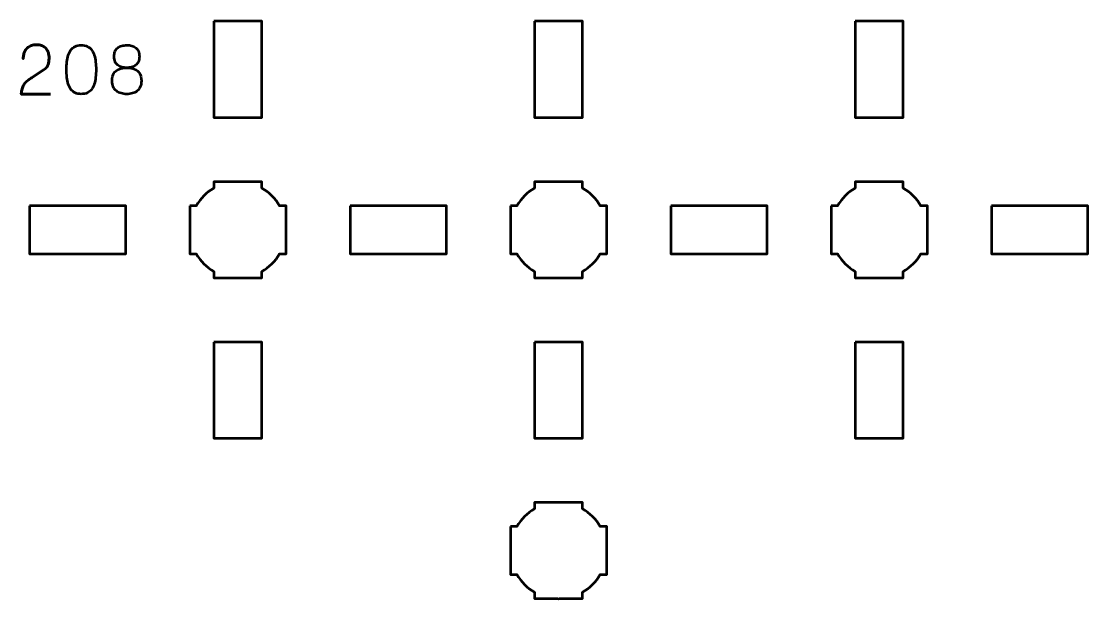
# Model space of a CAD drawing. Header units: centimetres. Extents: x -17.1 to -3.9, y -21.4 to -8.3.
# Drawn here: x -13.85 to -7.2, y -19.15 to -15.55 of the extents above; entities that cross this region are included whole.
import ezdxf

# ---------------------------------------------------------------- set-up
doc = ezdxf.new("R2010")
doc.units = ezdxf.units.CM
doc.header["$MEASUREMENT"] = 0
doc.layers.add('Layer 1', color=7, linetype='Continuous')

msp = doc.modelspace()

# ---------------------------------------------------------------- linework, layer by layer
at = {"layer": 'Layer 1', "lineweight": 53}
for points, knots in [([(-12.64997, -15.55002), (-12.64997, -15.55002), (-12.34997, -15.55002), (-12.34997, -15.55002), (-12.34997, -15.55002), (-12.34997, -15.55002), (-12.34997, -16.15002), (-12.34997, -16.15002), (-12.34997, -16.15002), (-12.34997, -16.15002), (-12.64997, -16.15002), (-12.64997, -16.15002), (-12.64997, -16.15002), (-12.64997, -16.15002), (-12.64997, -15.55002), (-12.64997, -15.55002)], [0, 0, 0, 0, 0.25, 0.25, 0.25, 0.25, 0.5, 0.5, 0.5, 0.5, 0.75, 0.75, 0.75, 0.75, 1, 1, 1, 1]), ([(-10.65004, -15.55002), (-10.65004, -15.55002), (-10.35004, -15.55002), (-10.35004, -15.55002), (-10.35004, -15.55002), (-10.35004, -15.55002), (-10.35004, -16.15002), (-10.35004, -16.15002), (-10.35004, -16.15002), (-10.35004, -16.15002), (-10.65004, -16.15002), (-10.65004, -16.15002), (-10.65004, -16.15002), (-10.65004, -16.15002), (-10.65004, -15.55002), (-10.65004, -15.55002)], [0, 0, 0, 0, 0.25, 0.25, 0.25, 0.25, 0.5, 0.5, 0.5, 0.5, 0.75, 0.75, 0.75, 0.75, 1, 1, 1, 1]), ([(-8.64994, -15.55002), (-8.64994, -15.55002), (-8.34993, -15.55002), (-8.34993, -15.55002), (-8.34993, -15.55002), (-8.34993, -15.55002), (-8.34993, -16.15002), (-8.34993, -16.15002), (-8.34993, -16.15002), (-8.34993, -16.15002), (-8.64994, -16.15002), (-8.64994, -16.15002), (-8.64994, -16.15002), (-8.64994, -16.15002), (-8.64994, -15.55002), (-8.64994, -15.55002)], [0, 0, 0, 0, 0.25, 0.25, 0.25, 0.25, 0.5, 0.5, 0.5, 0.5, 0.75, 0.75, 0.75, 0.75, 1, 1, 1, 1]), ([(-12.8, -16.69994), (-12.8, -16.69994), (-12.7598, -16.69994), (-12.7598, -16.69994), (-12.7598, -16.69994), (-12.73347, -16.65442), (-12.69551, -16.61649), (-12.65, -16.59016), (-12.65, -16.59016), (-12.65, -16.59016), (-12.65, -16.54994), (-12.65, -16.54994), (-12.65, -16.54994), (-12.65, -16.54994), (-12.35, -16.54994), (-12.35, -16.54994), (-12.35, -16.54994), (-12.35, -16.54994), (-12.35, -16.59013), (-12.35, -16.59013), (-12.35, -16.59013), (-12.30447, -16.61646), (-12.26648, -16.65441), (-12.24012, -16.69994), (-12.24012, -16.69994), (-12.24012, -16.69994), (-12.2, -16.69994), (-12.2, -16.69994), (-12.2, -16.69994), (-12.2, -16.69994), (-12.2, -16.84536), (-12.2, -16.84536), (-12.2, -16.84536), (-12.2, -16.84536), (-12.19994, -16.85001), (-12.19994, -16.85001), (-12.19994, -16.85001), (-12.19994, -16.85001), (-12.2, -16.85465), (-12.2, -16.85465), (-12.2, -16.85465), (-12.2, -16.85465), (-12.2, -16.99994), (-12.2, -16.99994), (-12.2, -16.99994), (-12.2, -16.99994), (-12.24007, -16.99994), (-12.24007, -16.99994), (-12.24007, -16.99994), (-12.26642, -17.04551), (-12.30442, -17.08352), (-12.35, -17.10988), (-12.35, -17.10988), (-12.35, -17.10988), (-12.35, -17.14994), (-12.35, -17.14994), (-12.35, -17.14994), (-12.35, -17.14994), (-12.49328, -17.14994), (-12.49328, -17.14994), (-12.49328, -17.14994), (-12.49328, -17.14994), (-12.49995, -17.15002), (-12.49995, -17.15002), (-12.49995, -17.15002), (-12.49995, -17.15002), (-12.50663, -17.14994), (-12.50663, -17.14994), (-12.50663, -17.14994), (-12.50663, -17.14994), (-12.65, -17.14994), (-12.65, -17.14994), (-12.65, -17.14994), (-12.65, -17.14994), (-12.65, -17.10984), (-12.65, -17.10984), (-12.65, -17.10984), (-12.69554, -17.08348), (-12.73352, -17.04549), (-12.75985, -16.99994), (-12.75985, -16.99994), (-12.75985, -16.99994), (-12.8, -16.99994), (-12.8, -16.99994), (-12.8, -16.99994), (-12.8, -16.99994), (-12.8, -16.69994), (-12.8, -16.69994)], [0, 0, 0, 0, 0.0454545, 0.0454545, 0.0454545, 0.0454545, 0.0909091, 0.0909091, 0.0909091, 0.0909091, 0.1363636, 0.1363636, 0.1363636, 0.1363636, 0.1818182, 0.1818182, 0.1818182, 0.1818182, 0.2272727, 0.2272727, 0.2272727, 0.2272727, 0.2727273, 0.2727273, 0.2727273, 0.2727273, 0.3181818, 0.3181818, 0.3181818, 0.3181818, 0.3636364, 0.3636364, 0.3636364, 0.3636364, 0.4090909, 0.4090909, 0.4090909, 0.4090909, 0.4545455, 0.4545455, 0.4545455, 0.4545455, 0.5, 0.5, 0.5, 0.5, 0.5454545, 0.5454545, 0.5454545, 0.5454545, 0.5909091, 0.5909091, 0.5909091, 0.5909091, 0.6363636, 0.6363636, 0.6363636, 0.6363636, 0.6818182, 0.6818182, 0.6818182, 0.6818182, 0.7272727, 0.7272727, 0.7272727, 0.7272727, 0.7727273, 0.7727273, 0.7727273, 0.7727273, 0.8181818, 0.8181818, 0.8181818, 0.8181818, 0.8636364, 0.8636364, 0.8636364, 0.8636364, 0.9090909, 0.9090909, 0.9090909, 0.9090909, 0.9545455, 0.9545455, 0.9545455, 0.9545455, 1, 1, 1, 1]), ([(-10.8, -16.69994), (-10.8, -16.69994), (-10.7598, -16.69994), (-10.7598, -16.69994), (-10.7598, -16.69994), (-10.73347, -16.65442), (-10.69551, -16.61649), (-10.65, -16.59016), (-10.65, -16.59016), (-10.65, -16.59016), (-10.65, -16.54994), (-10.65, -16.54994), (-10.65, -16.54994), (-10.65, -16.54994), (-10.35, -16.54994), (-10.35, -16.54994), (-10.35, -16.54994), (-10.35, -16.54994), (-10.35, -16.59013), (-10.35, -16.59013), (-10.35, -16.59013), (-10.30447, -16.61646), (-10.26648, -16.65441), (-10.24012, -16.69994), (-10.24012, -16.69994), (-10.24012, -16.69994), (-10.2, -16.69994), (-10.2, -16.69994), (-10.2, -16.69994), (-10.2, -16.69994), (-10.2, -16.84536), (-10.2, -16.84536), (-10.2, -16.84536), (-10.2, -16.84536), (-10.19994, -16.85001), (-10.19994, -16.85001), (-10.19994, -16.85001), (-10.19994, -16.85001), (-10.2, -16.85465), (-10.2, -16.85465), (-10.2, -16.85465), (-10.2, -16.85465), (-10.2, -16.99994), (-10.2, -16.99994), (-10.2, -16.99994), (-10.2, -16.99994), (-10.24007, -16.99994), (-10.24007, -16.99994), (-10.24007, -16.99994), (-10.26642, -17.04551), (-10.30442, -17.08352), (-10.35, -17.10988), (-10.35, -17.10988), (-10.35, -17.10988), (-10.35, -17.14994), (-10.35, -17.14994), (-10.35, -17.14994), (-10.35, -17.14994), (-10.49328, -17.14994), (-10.49328, -17.14994), (-10.49328, -17.14994), (-10.49328, -17.14994), (-10.49995, -17.15002), (-10.49995, -17.15002), (-10.49995, -17.15002), (-10.49995, -17.15002), (-10.50663, -17.14994), (-10.50663, -17.14994), (-10.50663, -17.14994), (-10.50663, -17.14994), (-10.65, -17.14994), (-10.65, -17.14994), (-10.65, -17.14994), (-10.65, -17.14994), (-10.65, -17.10984), (-10.65, -17.10984), (-10.65, -17.10984), (-10.69554, -17.08348), (-10.73352, -17.04549), (-10.75985, -16.99994), (-10.75985, -16.99994), (-10.75985, -16.99994), (-10.8, -16.99994), (-10.8, -16.99994), (-10.8, -16.99994), (-10.8, -16.99994), (-10.8, -16.69994), (-10.8, -16.69994)], [0, 0, 0, 0, 0.0454545, 0.0454545, 0.0454545, 0.0454545, 0.0909091, 0.0909091, 0.0909091, 0.0909091, 0.1363636, 0.1363636, 0.1363636, 0.1363636, 0.1818182, 0.1818182, 0.1818182, 0.1818182, 0.2272727, 0.2272727, 0.2272727, 0.2272727, 0.2727273, 0.2727273, 0.2727273, 0.2727273, 0.3181818, 0.3181818, 0.3181818, 0.3181818, 0.3636364, 0.3636364, 0.3636364, 0.3636364, 0.4090909, 0.4090909, 0.4090909, 0.4090909, 0.4545455, 0.4545455, 0.4545455, 0.4545455, 0.5, 0.5, 0.5, 0.5, 0.5454545, 0.5454545, 0.5454545, 0.5454545, 0.5909091, 0.5909091, 0.5909091, 0.5909091, 0.6363636, 0.6363636, 0.6363636, 0.6363636, 0.6818182, 0.6818182, 0.6818182, 0.6818182, 0.7272727, 0.7272727, 0.7272727, 0.7272727, 0.7727273, 0.7727273, 0.7727273, 0.7727273, 0.8181818, 0.8181818, 0.8181818, 0.8181818, 0.8636364, 0.8636364, 0.8636364, 0.8636364, 0.9090909, 0.9090909, 0.9090909, 0.9090909, 0.9545455, 0.9545455, 0.9545455, 0.9545455, 1, 1, 1, 1]), ([(-8.8, -16.69994), (-8.8, -16.69994), (-8.7598, -16.69994), (-8.7598, -16.69994), (-8.7598, -16.69994), (-8.73347, -16.65442), (-8.69551, -16.61649), (-8.65, -16.59016), (-8.65, -16.59016), (-8.65, -16.59016), (-8.65, -16.54994), (-8.65, -16.54994), (-8.65, -16.54994), (-8.65, -16.54994), (-8.35, -16.54994), (-8.35, -16.54994), (-8.35, -16.54994), (-8.35, -16.54994), (-8.35, -16.59013), (-8.35, -16.59013), (-8.35, -16.59013), (-8.30447, -16.61646), (-8.26648, -16.65441), (-8.24012, -16.69994), (-8.24012, -16.69994), (-8.24012, -16.69994), (-8.2, -16.69994), (-8.2, -16.69994), (-8.2, -16.69994), (-8.2, -16.69994), (-8.2, -16.84536), (-8.2, -16.84536), (-8.2, -16.84536), (-8.2, -16.84536), (-8.19994, -16.85001), (-8.19994, -16.85001), (-8.19994, -16.85001), (-8.19994, -16.85001), (-8.2, -16.85465), (-8.2, -16.85465), (-8.2, -16.85465), (-8.2, -16.85465), (-8.2, -16.99994), (-8.2, -16.99994), (-8.2, -16.99994), (-8.2, -16.99994), (-8.24007, -16.99994), (-8.24007, -16.99994), (-8.24007, -16.99994), (-8.26642, -17.04551), (-8.30442, -17.08352), (-8.35, -17.10988), (-8.35, -17.10988), (-8.35, -17.10988), (-8.35, -17.14994), (-8.35, -17.14994), (-8.35, -17.14994), (-8.35, -17.14994), (-8.49328, -17.14994), (-8.49328, -17.14994), (-8.49328, -17.14994), (-8.49328, -17.14994), (-8.49995, -17.15002), (-8.49995, -17.15002), (-8.49995, -17.15002), (-8.49995, -17.15002), (-8.50663, -17.14994), (-8.50663, -17.14994), (-8.50663, -17.14994), (-8.50663, -17.14994), (-8.65, -17.14994), (-8.65, -17.14994), (-8.65, -17.14994), (-8.65, -17.14994), (-8.65, -17.10984), (-8.65, -17.10984), (-8.65, -17.10984), (-8.69554, -17.08348), (-8.73352, -17.04549), (-8.75985, -16.99994), (-8.75985, -16.99994), (-8.75985, -16.99994), (-8.8, -16.99994), (-8.8, -16.99994), (-8.8, -16.99994), (-8.8, -16.99994), (-8.8, -16.69994), (-8.8, -16.69994)], [0, 0, 0, 0, 0.0454545, 0.0454545, 0.0454545, 0.0454545, 0.0909091, 0.0909091, 0.0909091, 0.0909091, 0.1363636, 0.1363636, 0.1363636, 0.1363636, 0.1818182, 0.1818182, 0.1818182, 0.1818182, 0.2272727, 0.2272727, 0.2272727, 0.2272727, 0.2727273, 0.2727273, 0.2727273, 0.2727273, 0.3181818, 0.3181818, 0.3181818, 0.3181818, 0.3636364, 0.3636364, 0.3636364, 0.3636364, 0.4090909, 0.4090909, 0.4090909, 0.4090909, 0.4545455, 0.4545455, 0.4545455, 0.4545455, 0.5, 0.5, 0.5, 0.5, 0.5454545, 0.5454545, 0.5454545, 0.5454545, 0.5909091, 0.5909091, 0.5909091, 0.5909091, 0.6363636, 0.6363636, 0.6363636, 0.6363636, 0.6818182, 0.6818182, 0.6818182, 0.6818182, 0.7272727, 0.7272727, 0.7272727, 0.7272727, 0.7727273, 0.7727273, 0.7727273, 0.7727273, 0.8181818, 0.8181818, 0.8181818, 0.8181818, 0.8636364, 0.8636364, 0.8636364, 0.8636364, 0.9090909, 0.9090909, 0.9090909, 0.9090909, 0.9545455, 0.9545455, 0.9545455, 0.9545455, 1, 1, 1, 1]), ([(-13.79995, -16.7), (-13.79995, -16.7), (-13.19995, -16.7), (-13.19995, -16.7), (-13.19995, -16.7), (-13.19995, -16.7), (-13.19995, -17.00001), (-13.19995, -17.00001), (-13.19995, -17.00001), (-13.19995, -17.00001), (-13.79995, -17.00001), (-13.79995, -17.00001), (-13.79995, -17.00001), (-13.79995, -17.00001), (-13.79995, -16.7), (-13.79995, -16.7)], [0, 0, 0, 0, 0.25, 0.25, 0.25, 0.25, 0.5, 0.5, 0.5, 0.5, 0.75, 0.75, 0.75, 0.75, 1, 1, 1, 1]), ([(-11.79999, -16.7), (-11.79999, -16.7), (-11.19998, -16.7), (-11.19998, -16.7), (-11.19998, -16.7), (-11.19998, -16.7), (-11.19998, -17.00001), (-11.19998, -17.00001), (-11.19998, -17.00001), (-11.19998, -17.00001), (-11.79999, -17.00001), (-11.79999, -17.00001), (-11.79999, -17.00001), (-11.79999, -17.00001), (-11.79999, -16.7), (-11.79999, -16.7)], [0, 0, 0, 0, 0.25, 0.25, 0.25, 0.25, 0.5, 0.5, 0.5, 0.5, 0.75, 0.75, 0.75, 0.75, 1, 1, 1, 1]), ([(-9.79992, -16.7), (-9.79992, -16.7), (-9.19992, -16.7), (-9.19992, -16.7), (-9.19992, -16.7), (-9.19992, -16.7), (-9.19992, -17.00001), (-9.19992, -17.00001), (-9.19992, -17.00001), (-9.19992, -17.00001), (-9.79992, -17.00001), (-9.79992, -17.00001), (-9.79992, -17.00001), (-9.79992, -17.00001), (-9.79992, -16.7), (-9.79992, -16.7)], [0, 0, 0, 0, 0.25, 0.25, 0.25, 0.25, 0.5, 0.5, 0.5, 0.5, 0.75, 0.75, 0.75, 0.75, 1, 1, 1, 1]), ([(-7.79995, -16.7), (-7.79995, -16.7), (-7.19995, -16.7), (-7.19995, -16.7), (-7.19995, -16.7), (-7.19995, -16.7), (-7.19995, -17.00001), (-7.19995, -17.00001), (-7.19995, -17.00001), (-7.19995, -17.00001), (-7.79995, -17.00001), (-7.79995, -17.00001), (-7.79995, -17.00001), (-7.79995, -17.00001), (-7.79995, -16.7), (-7.79995, -16.7)], [0, 0, 0, 0, 0.25, 0.25, 0.25, 0.25, 0.5, 0.5, 0.5, 0.5, 0.75, 0.75, 0.75, 0.75, 1, 1, 1, 1]), ([(-12.64997, -17.54999), (-12.64997, -17.54999), (-12.34997, -17.54999), (-12.34997, -17.54999), (-12.34997, -17.54999), (-12.34997, -17.54999), (-12.34997, -18.14999), (-12.34997, -18.14999), (-12.34997, -18.14999), (-12.34997, -18.14999), (-12.64997, -18.14999), (-12.64997, -18.14999), (-12.64997, -18.14999), (-12.64997, -18.14999), (-12.64997, -17.54999), (-12.64997, -17.54999)], [0, 0, 0, 0, 0.25, 0.25, 0.25, 0.25, 0.5, 0.5, 0.5, 0.5, 0.75, 0.75, 0.75, 0.75, 1, 1, 1, 1]), ([(-10.65004, -17.54999), (-10.65004, -17.54999), (-10.35004, -17.54999), (-10.35004, -17.54999), (-10.35004, -17.54999), (-10.35004, -17.54999), (-10.35004, -18.14999), (-10.35004, -18.14999), (-10.35004, -18.14999), (-10.35004, -18.14999), (-10.65004, -18.14999), (-10.65004, -18.14999), (-10.65004, -18.14999), (-10.65004, -18.14999), (-10.65004, -17.54999), (-10.65004, -17.54999)], [0, 0, 0, 0, 0.25, 0.25, 0.25, 0.25, 0.5, 0.5, 0.5, 0.5, 0.75, 0.75, 0.75, 0.75, 1, 1, 1, 1]), ([(-8.64994, -17.54999), (-8.64994, -17.54999), (-8.34993, -17.54999), (-8.34993, -17.54999), (-8.34993, -17.54999), (-8.34993, -17.54999), (-8.34993, -18.14999), (-8.34993, -18.14999), (-8.34993, -18.14999), (-8.34993, -18.14999), (-8.64994, -18.14999), (-8.64994, -18.14999), (-8.64994, -18.14999), (-8.64994, -18.14999), (-8.64994, -17.54999), (-8.64994, -17.54999)], [0, 0, 0, 0, 0.25, 0.25, 0.25, 0.25, 0.5, 0.5, 0.5, 0.5, 0.75, 0.75, 0.75, 0.75, 1, 1, 1, 1]), ([(-10.8, -18.69994), (-10.8, -18.69994), (-10.7598, -18.69994), (-10.7598, -18.69994), (-10.7598, -18.69994), (-10.73347, -18.65442), (-10.69551, -18.61649), (-10.65, -18.59016), (-10.65, -18.59016), (-10.65, -18.59016), (-10.65, -18.54994), (-10.65, -18.54994), (-10.65, -18.54994), (-10.65, -18.54994), (-10.35, -18.54994), (-10.35, -18.54994), (-10.35, -18.54994), (-10.35, -18.54994), (-10.35, -18.59013), (-10.35, -18.59013), (-10.35, -18.59013), (-10.30447, -18.61646), (-10.26648, -18.65441), (-10.24012, -18.69994), (-10.24012, -18.69994), (-10.24012, -18.69994), (-10.2, -18.69994), (-10.2, -18.69994), (-10.2, -18.69994), (-10.2, -18.69994), (-10.2, -18.84536), (-10.2, -18.84536), (-10.2, -18.84536), (-10.2, -18.84536), (-10.19994, -18.85001), (-10.19994, -18.85001), (-10.19994, -18.85001), (-10.19994, -18.85001), (-10.2, -18.85465), (-10.2, -18.85465), (-10.2, -18.85465), (-10.2, -18.85465), (-10.2, -18.99994), (-10.2, -18.99994), (-10.2, -18.99994), (-10.2, -18.99994), (-10.24007, -18.99994), (-10.24007, -18.99994), (-10.24007, -18.99994), (-10.26642, -19.04551), (-10.30442, -19.08352), (-10.35, -19.10988), (-10.35, -19.10988), (-10.35, -19.10988), (-10.35, -19.14994), (-10.35, -19.14994), (-10.35, -19.14994), (-10.35, -19.14994), (-10.49328, -19.14994), (-10.49328, -19.14994), (-10.49328, -19.14994), (-10.49328, -19.14994), (-10.49995, -19.15002), (-10.49995, -19.15002), (-10.49995, -19.15002), (-10.49995, -19.15002), (-10.50663, -19.14994), (-10.50663, -19.14994), (-10.50663, -19.14994), (-10.50663, -19.14994), (-10.65, -19.14994), (-10.65, -19.14994), (-10.65, -19.14994), (-10.65, -19.14994), (-10.65, -19.10984), (-10.65, -19.10984), (-10.65, -19.10984), (-10.69554, -19.08348), (-10.73352, -19.04549), (-10.75985, -18.99994), (-10.75985, -18.99994), (-10.75985, -18.99994), (-10.8, -18.99994), (-10.8, -18.99994), (-10.8, -18.99994), (-10.8, -18.99994), (-10.8, -18.69994), (-10.8, -18.69994)], [0, 0, 0, 0, 0.0454545, 0.0454545, 0.0454545, 0.0454545, 0.0909091, 0.0909091, 0.0909091, 0.0909091, 0.1363636, 0.1363636, 0.1363636, 0.1363636, 0.1818182, 0.1818182, 0.1818182, 0.1818182, 0.2272727, 0.2272727, 0.2272727, 0.2272727, 0.2727273, 0.2727273, 0.2727273, 0.2727273, 0.3181818, 0.3181818, 0.3181818, 0.3181818, 0.3636364, 0.3636364, 0.3636364, 0.3636364, 0.4090909, 0.4090909, 0.4090909, 0.4090909, 0.4545455, 0.4545455, 0.4545455, 0.4545455, 0.5, 0.5, 0.5, 0.5, 0.5454545, 0.5454545, 0.5454545, 0.5454545, 0.5909091, 0.5909091, 0.5909091, 0.5909091, 0.6363636, 0.6363636, 0.6363636, 0.6363636, 0.6818182, 0.6818182, 0.6818182, 0.6818182, 0.7272727, 0.7272727, 0.7272727, 0.7272727, 0.7727273, 0.7727273, 0.7727273, 0.7727273, 0.8181818, 0.8181818, 0.8181818, 0.8181818, 0.8636364, 0.8636364, 0.8636364, 0.8636364, 0.9090909, 0.9090909, 0.9090909, 0.9090909, 0.9545455, 0.9545455, 0.9545455, 0.9545455, 1, 1, 1, 1])]:
    msp.add_open_spline(points, degree=3, knots=knots, dxfattribs=at)
at = {"layer": 'Layer 1', "color": 5, "lineweight": 53}
for points, knots in [([(-13.66933, -16.00346), (-13.66933, -16.00346), (-13.85094, -16.00346), (-13.85094, -16.00346), (-13.85094, -16.00346), (-13.85059, -15.99118), (-13.84904, -15.98032), (-13.84642, -15.971), (-13.84642, -15.971), (-13.84374, -15.96169), (-13.84015, -15.95351), (-13.8357, -15.94645), (-13.8357, -15.94645), (-13.83118, -15.9394), (-13.82603, -15.93312), (-13.82018, -15.92761), (-13.82018, -15.92761), (-13.81432, -15.92204), (-13.80804, -15.91696), (-13.80127, -15.91216), (-13.80127, -15.91216), (-13.7945, -15.90743), (-13.78751, -15.90271), (-13.78024, -15.89805), (-13.78024, -15.89805), (-13.78024, -15.89805), (-13.70785, -15.84979), (-13.70785, -15.84979), (-13.70785, -15.84979), (-13.70045, -15.84457), (-13.69466, -15.83886), (-13.69057, -15.83272), (-13.69057, -15.83272), (-13.68641, -15.82658), (-13.68351, -15.82009), (-13.68175, -15.81324), (-13.68175, -15.81324), (-13.68006, -15.80647), (-13.679, -15.79949), (-13.67865, -15.79243), (-13.67865, -15.79243), (-13.67829, -15.7853), (-13.67815, -15.77818), (-13.67822, -15.77105), (-13.67822, -15.77105), (-13.67822, -15.7652), (-13.679, -15.75892), (-13.68055, -15.75214), (-13.68055, -15.75214), (-13.68217, -15.74544), (-13.68471, -15.73874), (-13.68831, -15.73211), (-13.68831, -15.73211), (-13.69191, -15.72547), (-13.69671, -15.71941), (-13.7027, -15.7139), (-13.7027, -15.7139), (-13.7087, -15.70847), (-13.71611, -15.7041), (-13.72493, -15.70078), (-13.72493, -15.70078), (-13.73375, -15.69746), (-13.74412, -15.69577), (-13.75611, -15.6957), (-13.75611, -15.6957), (-13.76818, -15.69577), (-13.77883, -15.69746), (-13.78801, -15.70071), (-13.78801, -15.70071), (-13.79718, -15.70395), (-13.80501, -15.70847), (-13.8115, -15.71418), (-13.8115, -15.71418), (-13.81799, -15.7199), (-13.82321, -15.72653), (-13.8273, -15.73394), (-13.8273, -15.73394), (-13.8314, -15.74135), (-13.83436, -15.74925), (-13.83626, -15.75758), (-13.83626, -15.75758), (-13.83817, -15.7659), (-13.83909, -15.77437), (-13.83909, -15.78291), (-13.83909, -15.78291), (-13.83909, -15.77437), (-13.83817, -15.7659), (-13.83626, -15.75758), (-13.83626, -15.75758), (-13.83436, -15.74925), (-13.8314, -15.74135), (-13.8273, -15.73394), (-13.8273, -15.73394), (-13.82321, -15.72653), (-13.81799, -15.7199), (-13.8115, -15.71418), (-13.8115, -15.71418), (-13.80501, -15.70847), (-13.79718, -15.70395), (-13.78801, -15.70071), (-13.78801, -15.70071), (-13.77883, -15.69746), (-13.76818, -15.69577), (-13.75611, -15.6957), (-13.75611, -15.6957), (-13.74412, -15.69577), (-13.73375, -15.69746), (-13.72493, -15.70078), (-13.72493, -15.70078), (-13.71611, -15.7041), (-13.7087, -15.70847), (-13.7027, -15.7139), (-13.7027, -15.7139), (-13.69671, -15.71941), (-13.69191, -15.72547), (-13.68831, -15.73211), (-13.68831, -15.73211), (-13.68471, -15.73874), (-13.68217, -15.74544), (-13.68055, -15.75214), (-13.68055, -15.75214), (-13.679, -15.75892), (-13.67822, -15.7652), (-13.67822, -15.77105), (-13.67822, -15.77105), (-13.67815, -15.77818), (-13.67829, -15.7853), (-13.67865, -15.79243), (-13.67865, -15.79243), (-13.679, -15.79949), (-13.68006, -15.80647), (-13.68175, -15.81324), (-13.68175, -15.81324), (-13.68351, -15.82009), (-13.68641, -15.82658), (-13.69057, -15.83272), (-13.69057, -15.83272), (-13.69466, -15.83886), (-13.70045, -15.84457), (-13.70785, -15.84979), (-13.70785, -15.84979), (-13.70785, -15.84979), (-13.78024, -15.89805), (-13.78024, -15.89805), (-13.78024, -15.89805), (-13.78751, -15.90271), (-13.7945, -15.90743), (-13.80127, -15.91216), (-13.80127, -15.91216), (-13.80804, -15.91696), (-13.81432, -15.92204), (-13.82018, -15.92761), (-13.82018, -15.92761), (-13.82603, -15.93312), (-13.83118, -15.9394), (-13.8357, -15.94645), (-13.8357, -15.94645), (-13.84015, -15.95351), (-13.84374, -15.96169), (-13.84642, -15.971), (-13.84642, -15.971), (-13.84904, -15.98032), (-13.85059, -15.99118), (-13.85094, -16.00346), (-13.85094, -16.00346), (-13.85094, -16.00346), (-13.66933, -16.00346), (-13.66933, -16.00346)], [0, 0, 0, 0, 0.0238095, 0.0238095, 0.0238095, 0.0238095, 0.047619, 0.047619, 0.047619, 0.047619, 0.0714286, 0.0714286, 0.0714286, 0.0714286, 0.0952381, 0.0952381, 0.0952381, 0.0952381, 0.1190476, 0.1190476, 0.1190476, 0.1190476, 0.1428571, 0.1428571, 0.1428571, 0.1428571, 0.1666667, 0.1666667, 0.1666667, 0.1666667, 0.1904762, 0.1904762, 0.1904762, 0.1904762, 0.2142857, 0.2142857, 0.2142857, 0.2142857, 0.2380952, 0.2380952, 0.2380952, 0.2380952, 0.2619048, 0.2619048, 0.2619048, 0.2619048, 0.2857143, 0.2857143, 0.2857143, 0.2857143, 0.3095238, 0.3095238, 0.3095238, 0.3095238, 0.3333333, 0.3333333, 0.3333333, 0.3333333, 0.3571429, 0.3571429, 0.3571429, 0.3571429, 0.3809524, 0.3809524, 0.3809524, 0.3809524, 0.4047619, 0.4047619, 0.4047619, 0.4047619, 0.4285714, 0.4285714, 0.4285714, 0.4285714, 0.452381, 0.452381, 0.452381, 0.452381, 0.4761905, 0.4761905, 0.4761905, 0.4761905, 0.5, 0.5, 0.5, 0.5, 0.5238095, 0.5238095, 0.5238095, 0.5238095, 0.547619, 0.547619, 0.547619, 0.547619, 0.5714286, 0.5714286, 0.5714286, 0.5714286, 0.5952381, 0.5952381, 0.5952381, 0.5952381, 0.6190476, 0.6190476, 0.6190476, 0.6190476, 0.6428571, 0.6428571, 0.6428571, 0.6428571, 0.6666667, 0.6666667, 0.6666667, 0.6666667, 0.6904762, 0.6904762, 0.6904762, 0.6904762, 0.7142857, 0.7142857, 0.7142857, 0.7142857, 0.7380952, 0.7380952, 0.7380952, 0.7380952, 0.7619048, 0.7619048, 0.7619048, 0.7619048, 0.7857143, 0.7857143, 0.7857143, 0.7857143, 0.8095238, 0.8095238, 0.8095238, 0.8095238, 0.8333333, 0.8333333, 0.8333333, 0.8333333, 0.8571429, 0.8571429, 0.8571429, 0.8571429, 0.8809524, 0.8809524, 0.8809524, 0.8809524, 0.9047619, 0.9047619, 0.9047619, 0.9047619, 0.9285714, 0.9285714, 0.9285714, 0.9285714, 0.952381, 0.952381, 0.952381, 0.952381, 0.9761905, 0.9761905, 0.9761905, 0.9761905, 1, 1, 1, 1]), ([(-13.47714, -16.00346), (-13.46233, -16.00339), (-13.44956, -16.00078), (-13.4389, -15.9957), (-13.4389, -15.9957), (-13.42832, -15.99062), (-13.4195, -15.98335), (-13.41245, -15.97411), (-13.41245, -15.97411), (-13.40546, -15.9648), (-13.39996, -15.95379), (-13.39587, -15.94109), (-13.39587, -15.94109), (-13.39184, -15.92839), (-13.38895, -15.91449), (-13.38733, -15.89925), (-13.38733, -15.89925), (-13.38563, -15.88401), (-13.38479, -15.86799), (-13.38486, -15.85106), (-13.38486, -15.85106), (-13.38479, -15.8342), (-13.38563, -15.81818), (-13.38733, -15.80301), (-13.38733, -15.80301), (-13.38895, -15.78784), (-13.39184, -15.77387), (-13.39587, -15.76117), (-13.39587, -15.76117), (-13.39996, -15.74854), (-13.40546, -15.73754), (-13.41245, -15.72815), (-13.41245, -15.72815), (-13.4195, -15.71884), (-13.42832, -15.71157), (-13.4389, -15.70649), (-13.4389, -15.70649), (-13.44956, -15.70134), (-13.46233, -15.69873), (-13.47714, -15.69866), (-13.47714, -15.69866), (-13.49196, -15.69873), (-13.50473, -15.70134), (-13.51539, -15.70649), (-13.51539, -15.70649), (-13.52597, -15.71157), (-13.53479, -15.71884), (-13.54184, -15.72815), (-13.54184, -15.72815), (-13.54883, -15.73754), (-13.55433, -15.74854), (-13.55842, -15.76117), (-13.55842, -15.76117), (-13.56245, -15.77387), (-13.56534, -15.78784), (-13.56696, -15.80301), (-13.56696, -15.80301), (-13.56865, -15.81818), (-13.5695, -15.8342), (-13.56943, -15.85106), (-13.56943, -15.85106), (-13.5695, -15.86799), (-13.56865, -15.88401), (-13.56696, -15.89925), (-13.56696, -15.89925), (-13.56534, -15.91449), (-13.56245, -15.92839), (-13.55842, -15.94109), (-13.55842, -15.94109), (-13.55433, -15.95379), (-13.54883, -15.9648), (-13.54184, -15.97411), (-13.54184, -15.97411), (-13.53479, -15.98335), (-13.52597, -15.99062), (-13.51539, -15.9957), (-13.51539, -15.9957), (-13.50473, -16.00078), (-13.49196, -16.00339), (-13.47714, -16.00346)], [0, 0, 0, 0, 0.05, 0.05, 0.05, 0.05, 0.1, 0.1, 0.1, 0.1, 0.15, 0.15, 0.15, 0.15, 0.2, 0.2, 0.2, 0.2, 0.25, 0.25, 0.25, 0.25, 0.3, 0.3, 0.3, 0.3, 0.35, 0.35, 0.35, 0.35, 0.4, 0.4, 0.4, 0.4, 0.45, 0.45, 0.45, 0.45, 0.5, 0.5, 0.5, 0.5, 0.55, 0.55, 0.55, 0.55, 0.6, 0.6, 0.6, 0.6, 0.65, 0.65, 0.65, 0.65, 0.7, 0.7, 0.7, 0.7, 0.75, 0.75, 0.75, 0.75, 0.8, 0.8, 0.8, 0.8, 0.85, 0.85, 0.85, 0.85, 0.9, 0.9, 0.9, 0.9, 0.95, 0.95, 0.95, 0.95, 1, 1, 1, 1]), ([(-13.47714, -16.00346), (-13.46233, -16.00339), (-13.44956, -16.00078), (-13.4389, -15.9957), (-13.4389, -15.9957), (-13.42832, -15.99062), (-13.4195, -15.98335), (-13.41245, -15.97411), (-13.41245, -15.97411), (-13.40546, -15.9648), (-13.39996, -15.95379), (-13.39587, -15.94109), (-13.39587, -15.94109), (-13.39184, -15.92839), (-13.38895, -15.91449), (-13.38733, -15.89925), (-13.38733, -15.89925), (-13.38563, -15.88401), (-13.38479, -15.86799), (-13.38486, -15.85106), (-13.38486, -15.85106), (-13.38479, -15.8342), (-13.38563, -15.81818), (-13.38733, -15.80301), (-13.38733, -15.80301), (-13.38895, -15.78784), (-13.39184, -15.77387), (-13.39587, -15.76117), (-13.39587, -15.76117), (-13.39996, -15.74854), (-13.40546, -15.73754), (-13.41245, -15.72815), (-13.41245, -15.72815), (-13.4195, -15.71884), (-13.42832, -15.71157), (-13.4389, -15.70649), (-13.4389, -15.70649), (-13.44956, -15.70134), (-13.46233, -15.69873), (-13.47714, -15.69866), (-13.47714, -15.69866), (-13.49196, -15.69873), (-13.50473, -15.70134), (-13.51539, -15.70649), (-13.51539, -15.70649), (-13.52597, -15.71157), (-13.53479, -15.71884), (-13.54184, -15.72815), (-13.54184, -15.72815), (-13.54883, -15.73754), (-13.55433, -15.74854), (-13.55842, -15.76117), (-13.55842, -15.76117), (-13.56245, -15.77387), (-13.56534, -15.78784), (-13.56696, -15.80301), (-13.56696, -15.80301), (-13.56865, -15.81818), (-13.5695, -15.8342), (-13.56943, -15.85106), (-13.56943, -15.85106), (-13.5695, -15.86799), (-13.56865, -15.88401), (-13.56696, -15.89925), (-13.56696, -15.89925), (-13.56534, -15.91449), (-13.56245, -15.92839), (-13.55842, -15.94109), (-13.55842, -15.94109), (-13.55433, -15.95379), (-13.54883, -15.9648), (-13.54184, -15.97411), (-13.54184, -15.97411), (-13.53479, -15.98335), (-13.52597, -15.99062), (-13.51539, -15.9957), (-13.51539, -15.9957), (-13.50473, -16.00078), (-13.49196, -16.00339), (-13.47714, -16.00346)], [0, 0, 0, 0, 0.05, 0.05, 0.05, 0.05, 0.1, 0.1, 0.1, 0.1, 0.15, 0.15, 0.15, 0.15, 0.2, 0.2, 0.2, 0.2, 0.25, 0.25, 0.25, 0.25, 0.3, 0.3, 0.3, 0.3, 0.35, 0.35, 0.35, 0.35, 0.4, 0.4, 0.4, 0.4, 0.45, 0.45, 0.45, 0.45, 0.5, 0.5, 0.5, 0.5, 0.55, 0.55, 0.55, 0.55, 0.6, 0.6, 0.6, 0.6, 0.65, 0.65, 0.65, 0.65, 0.7, 0.7, 0.7, 0.7, 0.75, 0.75, 0.75, 0.75, 0.8, 0.8, 0.8, 0.8, 0.85, 0.85, 0.85, 0.85, 0.9, 0.9, 0.9, 0.9, 0.95, 0.95, 0.95, 0.95, 1, 1, 1, 1]), ([(-13.19351, -15.83963), (-13.18265, -15.83963), (-13.17249, -15.83836), (-13.16296, -15.83582), (-13.16296, -15.83582), (-13.15351, -15.83321), (-13.14518, -15.82912), (-13.13792, -15.82354), (-13.13792, -15.82354), (-13.13072, -15.81797), (-13.12508, -15.8107), (-13.12098, -15.80174), (-13.12098, -15.80174), (-13.11689, -15.79285), (-13.11485, -15.78206), (-13.11478, -15.76936), (-13.11478, -15.76936), (-13.11485, -15.75666), (-13.11682, -15.74579), (-13.1207, -15.73676), (-13.1207, -15.73676), (-13.12458, -15.72773), (-13.13009, -15.72032), (-13.13714, -15.71461), (-13.13714, -15.71461), (-13.1442, -15.70896), (-13.15252, -15.7048), (-13.16212, -15.70219), (-13.16212, -15.70219), (-13.17164, -15.69958), (-13.18216, -15.69845), (-13.19351, -15.69866), (-13.19351, -15.69866), (-13.20487, -15.6988), (-13.21539, -15.70029), (-13.22491, -15.7029), (-13.22491, -15.7029), (-13.23451, -15.70558), (-13.24283, -15.70967), (-13.24989, -15.71524), (-13.24989, -15.71524), (-13.25694, -15.72082), (-13.26245, -15.72808), (-13.26633, -15.73697), (-13.26633, -15.73697), (-13.27021, -15.74593), (-13.27218, -15.75666), (-13.27225, -15.76936), (-13.27225, -15.76936), (-13.27218, -15.78206), (-13.27014, -15.79285), (-13.26604, -15.80174), (-13.26604, -15.80174), (-13.26195, -15.8107), (-13.25631, -15.81797), (-13.24904, -15.82354), (-13.24904, -15.82354), (-13.24184, -15.82912), (-13.23352, -15.83321), (-13.22406, -15.83582), (-13.22406, -15.83582), (-13.21454, -15.83836), (-13.20438, -15.83963), (-13.19351, -15.83963)], [0, 0, 0, 0, 0.0625, 0.0625, 0.0625, 0.0625, 0.125, 0.125, 0.125, 0.125, 0.1875, 0.1875, 0.1875, 0.1875, 0.25, 0.25, 0.25, 0.25, 0.3125, 0.3125, 0.3125, 0.3125, 0.375, 0.375, 0.375, 0.375, 0.4375, 0.4375, 0.4375, 0.4375, 0.5, 0.5, 0.5, 0.5, 0.5625, 0.5625, 0.5625, 0.5625, 0.625, 0.625, 0.625, 0.625, 0.6875, 0.6875, 0.6875, 0.6875, 0.75, 0.75, 0.75, 0.75, 0.8125, 0.8125, 0.8125, 0.8125, 0.875, 0.875, 0.875, 0.875, 0.9375, 0.9375, 0.9375, 0.9375, 1, 1, 1, 1]), ([(-13.19351, -15.83963), (-13.18265, -15.83963), (-13.17249, -15.83836), (-13.16296, -15.83582), (-13.16296, -15.83582), (-13.15351, -15.83321), (-13.14518, -15.82912), (-13.13792, -15.82354), (-13.13792, -15.82354), (-13.13072, -15.81797), (-13.12508, -15.8107), (-13.12098, -15.80174), (-13.12098, -15.80174), (-13.11689, -15.79285), (-13.11485, -15.78206), (-13.11478, -15.76936), (-13.11478, -15.76936), (-13.11485, -15.75666), (-13.11682, -15.74579), (-13.1207, -15.73676), (-13.1207, -15.73676), (-13.12458, -15.72773), (-13.13009, -15.72032), (-13.13714, -15.71461), (-13.13714, -15.71461), (-13.1442, -15.70896), (-13.15252, -15.7048), (-13.16212, -15.70219), (-13.16212, -15.70219), (-13.17164, -15.69958), (-13.18216, -15.69845), (-13.19351, -15.69866), (-13.19351, -15.69866), (-13.20487, -15.6988), (-13.21539, -15.70029), (-13.22491, -15.7029), (-13.22491, -15.7029), (-13.23451, -15.70558), (-13.24283, -15.70967), (-13.24989, -15.71524), (-13.24989, -15.71524), (-13.25694, -15.72082), (-13.26245, -15.72808), (-13.26633, -15.73697), (-13.26633, -15.73697), (-13.27021, -15.74593), (-13.27218, -15.75666), (-13.27225, -15.76936), (-13.27225, -15.76936), (-13.27218, -15.78206), (-13.27014, -15.79285), (-13.26604, -15.80174), (-13.26604, -15.80174), (-13.26195, -15.8107), (-13.25631, -15.81797), (-13.24904, -15.82354), (-13.24904, -15.82354), (-13.24184, -15.82912), (-13.23352, -15.83321), (-13.22406, -15.83582), (-13.22406, -15.83582), (-13.21454, -15.83836), (-13.20438, -15.83963), (-13.19351, -15.83963)], [0, 0, 0, 0, 0.0625, 0.0625, 0.0625, 0.0625, 0.125, 0.125, 0.125, 0.125, 0.1875, 0.1875, 0.1875, 0.1875, 0.25, 0.25, 0.25, 0.25, 0.3125, 0.3125, 0.3125, 0.3125, 0.375, 0.375, 0.375, 0.375, 0.4375, 0.4375, 0.4375, 0.4375, 0.5, 0.5, 0.5, 0.5, 0.5625, 0.5625, 0.5625, 0.5625, 0.625, 0.625, 0.625, 0.625, 0.6875, 0.6875, 0.6875, 0.6875, 0.75, 0.75, 0.75, 0.75, 0.8125, 0.8125, 0.8125, 0.8125, 0.875, 0.875, 0.875, 0.875, 0.9375, 0.9375, 0.9375, 0.9375, 1, 1, 1, 1]), ([(-13.19351, -16.00346), (-13.18081, -16.00346), (-13.16896, -16.00198), (-13.15795, -15.99887), (-13.15795, -15.99887), (-13.14695, -15.99577), (-13.13728, -15.9909), (-13.12889, -15.98427), (-13.12889, -15.98427), (-13.12056, -15.97771), (-13.114, -15.96924), (-13.10927, -15.9588), (-13.10927, -15.9588), (-13.10454, -15.94843), (-13.10215, -15.93594), (-13.10208, -15.92133), (-13.10208, -15.92133), (-13.10222, -15.90193), (-13.10603, -15.8862), (-13.11358, -15.8742), (-13.11358, -15.8742), (-13.12112, -15.86214), (-13.13171, -15.85339), (-13.14533, -15.84782), (-13.14533, -15.84782), (-13.15901, -15.84231), (-13.17503, -15.83956), (-13.19351, -15.83963), (-13.19351, -15.83963), (-13.21193, -15.83956), (-13.22802, -15.84231), (-13.24156, -15.84782), (-13.24156, -15.84782), (-13.25518, -15.85339), (-13.26569, -15.86214), (-13.27317, -15.8742), (-13.27317, -15.8742), (-13.28065, -15.8862), (-13.28446, -15.90193), (-13.28453, -15.92133), (-13.28453, -15.92133), (-13.28446, -15.93594), (-13.28206, -15.94843), (-13.27733, -15.9588), (-13.27733, -15.9588), (-13.27261, -15.96924), (-13.26612, -15.97771), (-13.25772, -15.98427), (-13.25772, -15.98427), (-13.24939, -15.9909), (-13.2398, -15.99577), (-13.22879, -15.99887), (-13.22879, -15.99887), (-13.21786, -16.00198), (-13.20607, -16.00346), (-13.19351, -16.00346)], [0, 0, 0, 0, 0.0714286, 0.0714286, 0.0714286, 0.0714286, 0.1428571, 0.1428571, 0.1428571, 0.1428571, 0.2142857, 0.2142857, 0.2142857, 0.2142857, 0.2857143, 0.2857143, 0.2857143, 0.2857143, 0.3571429, 0.3571429, 0.3571429, 0.3571429, 0.4285714, 0.4285714, 0.4285714, 0.4285714, 0.5, 0.5, 0.5, 0.5, 0.5714286, 0.5714286, 0.5714286, 0.5714286, 0.6428571, 0.6428571, 0.6428571, 0.6428571, 0.7142857, 0.7142857, 0.7142857, 0.7142857, 0.7857143, 0.7857143, 0.7857143, 0.7857143, 0.8571429, 0.8571429, 0.8571429, 0.8571429, 0.9285714, 0.9285714, 0.9285714, 0.9285714, 1, 1, 1, 1]), ([(-13.19351, -16.00346), (-13.18081, -16.00346), (-13.16896, -16.00198), (-13.15795, -15.99887), (-13.15795, -15.99887), (-13.14695, -15.99577), (-13.13728, -15.9909), (-13.12889, -15.98427), (-13.12889, -15.98427), (-13.12056, -15.97771), (-13.114, -15.96924), (-13.10927, -15.9588), (-13.10927, -15.9588), (-13.10454, -15.94843), (-13.10215, -15.93594), (-13.10208, -15.92133), (-13.10208, -15.92133), (-13.10222, -15.90193), (-13.10603, -15.8862), (-13.11358, -15.8742), (-13.11358, -15.8742), (-13.12112, -15.86214), (-13.13171, -15.85339), (-13.14533, -15.84782), (-13.14533, -15.84782), (-13.15901, -15.84231), (-13.17503, -15.83956), (-13.19351, -15.83963), (-13.19351, -15.83963), (-13.21193, -15.83956), (-13.22802, -15.84231), (-13.24156, -15.84782), (-13.24156, -15.84782), (-13.25518, -15.85339), (-13.26569, -15.86214), (-13.27317, -15.8742), (-13.27317, -15.8742), (-13.28065, -15.8862), (-13.28446, -15.90193), (-13.28453, -15.92133), (-13.28453, -15.92133), (-13.28446, -15.93594), (-13.28206, -15.94843), (-13.27733, -15.9588), (-13.27733, -15.9588), (-13.27261, -15.96924), (-13.26612, -15.97771), (-13.25772, -15.98427), (-13.25772, -15.98427), (-13.24939, -15.9909), (-13.2398, -15.99577), (-13.22879, -15.99887), (-13.22879, -15.99887), (-13.21786, -16.00198), (-13.20607, -16.00346), (-13.19351, -16.00346)], [0, 0, 0, 0, 0.0714286, 0.0714286, 0.0714286, 0.0714286, 0.1428571, 0.1428571, 0.1428571, 0.1428571, 0.2142857, 0.2142857, 0.2142857, 0.2142857, 0.2857143, 0.2857143, 0.2857143, 0.2857143, 0.3571429, 0.3571429, 0.3571429, 0.3571429, 0.4285714, 0.4285714, 0.4285714, 0.4285714, 0.5, 0.5, 0.5, 0.5, 0.5714286, 0.5714286, 0.5714286, 0.5714286, 0.6428571, 0.6428571, 0.6428571, 0.6428571, 0.7142857, 0.7142857, 0.7142857, 0.7142857, 0.7857143, 0.7857143, 0.7857143, 0.7857143, 0.8571429, 0.8571429, 0.8571429, 0.8571429, 0.9285714, 0.9285714, 0.9285714, 0.9285714, 1, 1, 1, 1])]:
    msp.add_open_spline(points, degree=3, knots=knots, dxfattribs=at)

doc.saveas('drawing.dxf')
